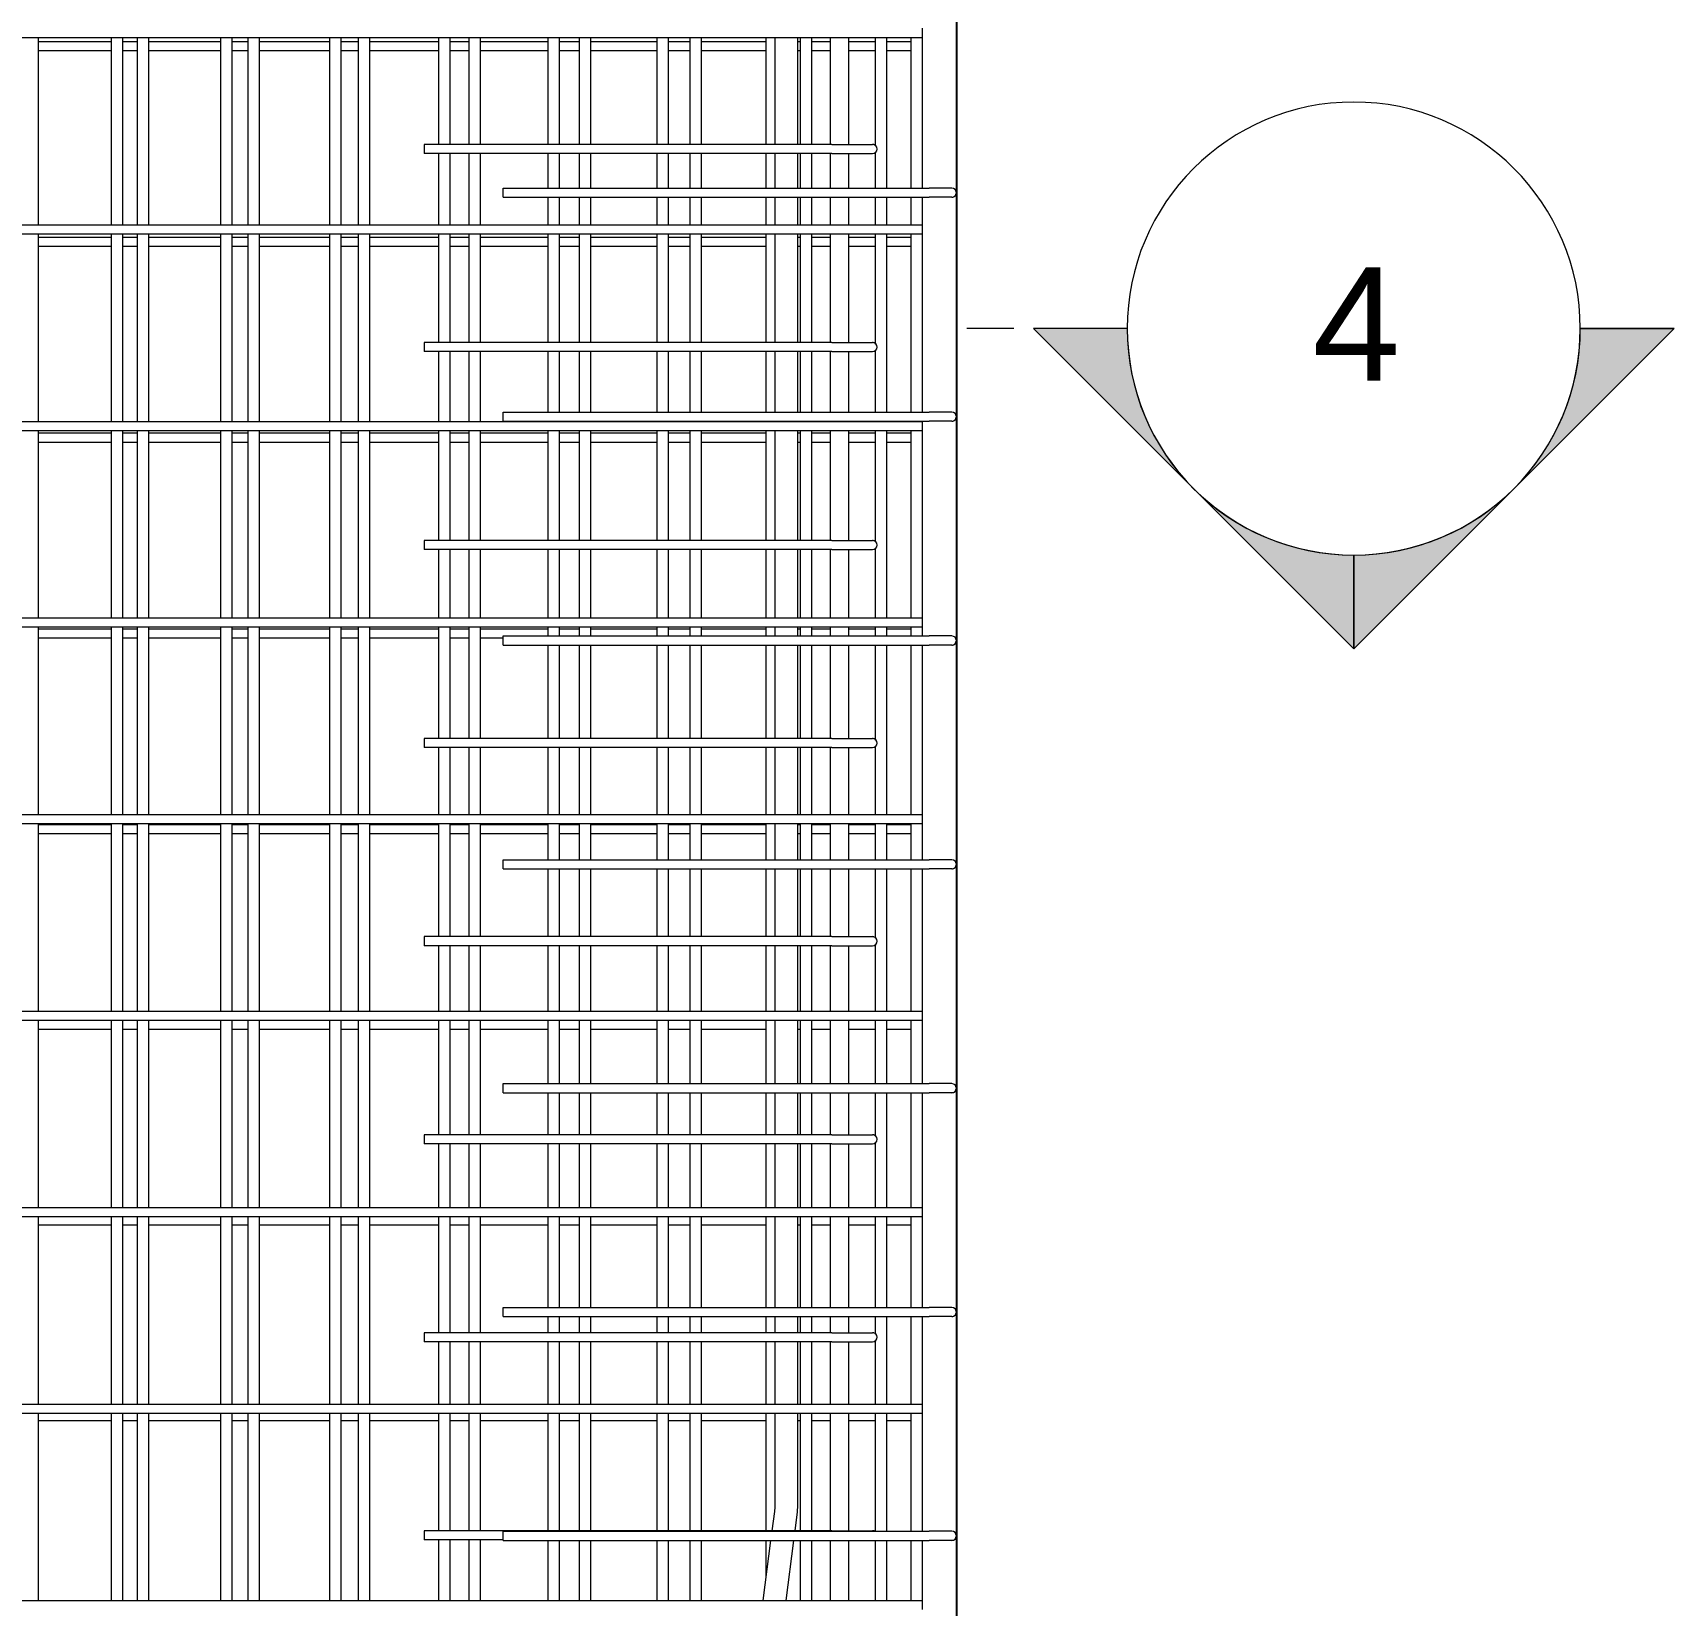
# Model space of a CAD drawing. Header units: millimetres. Extents: x 6720 to 22888, y -3063 to 10060.
# Drawn here: x 11503 to 12952, y 27 to 1416 of the extents above; entities that cross this region are included whole.
import ezdxf

# ---------------------------------------------------------------- set-up
doc = ezdxf.new("R2010")
doc.units = ezdxf.units.MM
for name, color, linetype, lineweight in [('A-WALL', 113, 'Continuous', 25), ('G-ANNO-SYMB', 111, 'Continuous', 9), ('S-RBAR', 171, 'Continuous', 18)]:
    doc.layers.add(name, color=color, linetype=linetype, lineweight=lineweight)
doc.styles.add('Arial', font='arial.ttf', dxfattribs={"height": 100})

# ---------------------------------------------------------------- blocks, each defined once
blk = doc.blocks.new('Detail View - M_Section Head - Filled SHOP DWG-1002450-Elevation Front 1')
at = {"layer": 'G-ANNO-SYMB'}
h = blk.add_hatch(color=256, dxfattribs=at)
edge = h.paths.add_edge_path()
edge.add_line((12386.7, 7794.8), (12469.5, 7794.8))
edge.add_arc((12669.5, 7794.8), 200, 180, 225)
edge.add_line((12528.1, 7653.4), (12386.7, 7794.8))
h = blk.add_hatch(color=256, dxfattribs=at)
edge = h.paths.add_edge_path()
edge.add_line((12952.4, 7794.8), (12811, 7653.4))
edge.add_arc((12669.5, 7794.8), 200, 315, 360)
edge.add_line((12869.5, 7794.8), (12952.4, 7794.8))
h = blk.add_hatch(color=256, dxfattribs=at)
edge = h.paths.add_edge_path()
edge.add_line((12669.5, 7512), (12528.1, 7653.4))
edge.add_arc((12669.5, 7794.8), 200, 225, 270)
edge.add_line((12669.5, 7594.8), (12669.5, 7512))
h = blk.add_hatch(color=256, dxfattribs=at)
edge = h.paths.add_edge_path()
edge.add_line((12669.5, 7512), (12669.5, 7594.8))
edge.add_arc((12669.5, 7794.8), 200, 270, 315)
edge.add_line((12811, 7653.4), (12669.5, 7512))
for p, q in [((12669.5, 7512), (12386.7, 7794.8)), ((12469.5, 7794.8), (12386.7, 7794.8)), ((12386.7, 7794.8), (12528.1, 7653.4)), ((12469.5, 7794.8), (12386.7, 7794.8)), ((12669.5, 7512), (12952.4, 7794.8)), ((12811, 7653.4), (12952.4, 7794.8)), ((12869.5, 7794.8), (12952.4, 7794.8)), ((12952.4, 7794.8), (12869.5, 7794.8)), ((12528.1, 7653.4), (12669.5, 7512)), ((12669.5, 7512), (12811, 7653.4)), ((12669.5, 7594.8), (12669.5, 7512)), ((12669.5, 7512), (12669.5, 7594.8))]:
    blk.add_line(p, q, dxfattribs=at)
for start, end in [(0, 180), (180, 360), (180, 225), (315, 0), (225, 270), (270, 315)]:
    blk.add_arc((12669.5, 7794.8), 200, start, end, dxfattribs=at)

msp = doc.modelspace()

# ---------------------------------------------------------------- linework, layer by layer
at = {"layer": 'A-WALL'}
msp.add_line((12318.6, 2200), (12318.6, -445), dxfattribs=at)
at = {"layer": 'G-ANNO-SYMB'}
msp.add_line((12369.5, 1154.8), (12327.8, 1154.8), dxfattribs=at)
at = {"layer": 'S-RBAR'}
for p, q in [((10132.6, 1411.9), (12288.6, 1411.9)), ((11508.2, 1246.4), (11508.2, 1411.9)), ((11508.2, 1408.2), (11572.8, 1408.2)), ((11572.8, 1246.4), (11572.8, 1411.9)), ((11582.8, 1246.4), (11582.8, 1411.9)), ((11582.8, 1408.2), (11595.7, 1408.2)), ((11595.7, 1246.4), (11595.7, 1411.9)), ((11605.7, 1246.4), (11605.7, 1411.9)), ((11605.7, 1408.2), (11669.1, 1408.2)), ((11669.1, 1246.4), (11669.1, 1411.9)), ((11679.1, 1246.4), (11679.1, 1411.9)), ((11679.1, 1408.2), (11693.3, 1408.2)), ((11693.3, 1246.4), (11693.3, 1411.9)), ((11703.3, 1246.4), (11703.3, 1411.9)), ((11703.3, 1408.2), (11765.5, 1408.2)), ((11765.5, 1246.4), (11765.5, 1411.9)), ((11775.5, 1246.4), (11775.5, 1411.9)), ((11775.5, 1408.2), (11790.8, 1408.2)), ((11790.8, 1246.4), (11790.8, 1411.9)), ((11800.8, 1246.4), (11800.8, 1411.9)), ((11800.8, 1408.2), (11861.8, 1408.2)), ((11861.8, 1317.3), (11861.8, 1411.9)), ((11871.8, 1317.3), (11871.8, 1411.9)), ((11871.8, 1408.2), (11888.4, 1408.2)), ((11888.4, 1317.3), (11888.4, 1411.9)), ((11898.4, 1317.3), (11898.4, 1411.9)), ((11898.4, 1408.2), (11958.1, 1408.2)), ((11958.1, 1317.3), (11958.1, 1411.9)), ((11968.1, 1317.3), (11968.1, 1411.9)), ((11968.1, 1408.2), (11985.9, 1408.2)), ((11985.9, 1317.3), (11985.9, 1411.9)), ((11995.9, 1317.3), (11995.9, 1411.9)), ((11995.9, 1408.2), (12054.5, 1408.2)), ((12054.5, 1317.3), (12054.5, 1411.9)), ((12064.5, 1317.3), (12064.5, 1411.9)), ((12064.5, 1408.2), (12083.5, 1408.2)), ((12083.5, 1317.3), (12083.5, 1411.9)), ((12093.5, 1317.3), (12093.5, 1411.9)), ((12093.5, 1408.2), (12150.8, 1408.2)), ((12150.8, 1317.3), (12150.8, 1411.9)), ((12158.6, 1317.3), (12158.6, 1411.9)), ((12178.6, 1317.3), (12178.6, 1411.9)), ((12178.6, 1408.2), (12181, 1408.2)), ((12181, 1317.3), (12181, 1411.9)), ((12191, 1317.3), (12191, 1411.9)), ((12191, 1408.2), (12207.6, 1408.2)), ((12207.6, 1317.3), (12207.6, 1411.9)), ((12223.6, 1317.3), (12223.6, 1411.9)), ((12223.6, 1408.2), (12247.1, 1408.2)), ((12247.1, 1316), (12247.1, 1411.9)), ((12257.1, 1278.7), (12257.1, 1411.9)), ((12257.1, 1408.2), (12278.6, 1408.2)), ((12278.6, 1278.7), (12278.6, 1411.9)), ((12288.6, 1411.9), (12288.6, 1419.9)), ((12288.6, 1278.7), (12288.6, 1411.9)), ((11508.2, 1400.2), (11572.8, 1400.2)), ((11582.8, 1400.2), (11595.7, 1400.2)), ((11605.7, 1400.2), (11669.1, 1400.2)), ((11679.1, 1400.2), (11693.3, 1400.2)), ((11703.3, 1400.2), (11765.5, 1400.2)), ((11775.5, 1400.2), (11790.8, 1400.2)), ((11800.8, 1400.2), (11861.8, 1400.2)), ((11871.8, 1400.2), (11888.4, 1400.2)), ((11898.4, 1400.2), (11958.1, 1400.2)), ((11968.1, 1400.2), (11985.9, 1400.2)), ((11995.9, 1400.2), (12054.5, 1400.2)), ((12064.5, 1400.2), (12083.5, 1400.2)), ((12093.5, 1400.2), (12150.8, 1400.2)), ((12178.6, 1400.2), (12181, 1400.2)), ((12191, 1400.2), (12207.6, 1400.2)), ((12223.6, 1400.2), (12247.1, 1400.2)), ((12257.1, 1400.2), (12278.6, 1400.2)), ((12208.6, 1317.3), (11848.6, 1317.3)), ((11848.6, 1317.3), (11848.6, 1309.3)), ((12208.6, 1309.3), (11848.6, 1309.3)), ((11861.8, 1246.4), (11861.8, 1309.3)), ((11871.8, 1246.4), (11871.8, 1309.3)), ((11888.4, 1246.4), (11888.4, 1309.3)), ((11898.4, 1246.4), (11898.4, 1309.3)), ((11958.1, 1278.7), (11958.1, 1309.3)), ((11968.1, 1278.7), (11968.1, 1309.3)), ((11985.9, 1278.7), (11985.9, 1309.3)), ((11995.9, 1278.7), (11995.9, 1309.3)), ((12054.5, 1278.7), (12054.5, 1309.3)), ((12064.5, 1278.7), (12064.5, 1309.3)), ((12083.5, 1278.7), (12083.5, 1309.3)), ((12093.5, 1278.7), (12093.5, 1309.3)), ((12150.8, 1278.7), (12150.8, 1309.3)), ((12158.6, 1278.7), (12158.6, 1309.3)), ((12178.6, 1278.7), (12178.6, 1309.3)), ((12181, 1278.7), (12181, 1309.3)), ((12191, 1278.7), (12191, 1309.3)), ((12207.6, 1278.7), (12207.6, 1309.3)), ((12208.6, 1317.3), (12244.6, 1317.3)), ((12208.6, 1309.3), (12244.6, 1309.3)), ((12223.6, 1278.7), (12223.6, 1309.3)), ((12247.1, 1278.7), (12247.1, 1310.6)), ((11918.6, 1278.7), (12294.6, 1278.7)), ((11918.6, 1270.7), (11918.6, 1278.7)), ((12314.6, 1278.7), (12294.6, 1278.7)), ((11918.6, 1270.7), (12294.6, 1270.7)), ((11958.1, 1246.4), (11958.1, 1270.7)), ((11968.1, 1246.4), (11968.1, 1270.7)), ((11985.9, 1246.4), (11985.9, 1270.7)), ((11995.9, 1246.4), (11995.9, 1270.7)), ((12054.5, 1246.4), (12054.5, 1270.7)), ((12064.5, 1246.4), (12064.5, 1270.7)), ((12083.5, 1246.4), (12083.5, 1270.7)), ((12093.5, 1246.4), (12093.5, 1270.7)), ((12150.8, 1246.4), (12150.8, 1270.7)), ((12158.6, 1246.4), (12158.6, 1270.7)), ((12178.6, 1246.4), (12178.6, 1270.7)), ((12181, 1246.4), (12181, 1270.7)), ((12191, 1246.4), (12191, 1270.7)), ((12207.6, 1246.4), (12207.6, 1270.7)), ((12223.6, 1246.4), (12223.6, 1270.7)), ((12247.1, 1246.4), (12247.1, 1270.7)), ((12257.1, 1246.4), (12257.1, 1270.7)), ((12278.6, 1246.4), (12278.6, 1270.7)), ((12288.6, 1246.4), (12288.6, 1270.7)), ((12314.6, 1270.7), (12294.6, 1270.7)), ((10132.6, 1246.4), (12288.6, 1246.4)), ((12288.6, 1238.4), (12288.6, 1246.4)), ((10132.6, 1238.4), (12288.6, 1238.4)), ((11508.2, 1072.8), (11508.2, 1238.4)), ((11508.2, 1235.4), (11572.8, 1235.4)), ((11572.8, 1072.8), (11572.8, 1238.4)), ((11582.8, 1072.8), (11582.8, 1238.4)), ((11582.8, 1235.4), (11595.7, 1235.4)), ((11595.7, 1072.8), (11595.7, 1238.4)), ((11605.7, 1072.8), (11605.7, 1238.4)), ((11605.7, 1235.4), (11669.1, 1235.4)), ((11669.1, 1072.8), (11669.1, 1238.4)), ((11679.1, 1072.8), (11679.1, 1238.4)), ((11679.1, 1235.4), (11693.3, 1235.4)), ((11693.3, 1072.8), (11693.3, 1238.4)), ((11703.3, 1072.8), (11703.3, 1238.4)), ((11703.3, 1235.4), (11765.5, 1235.4)), ((11765.5, 1072.8), (11765.5, 1238.4)), ((11775.5, 1072.8), (11775.5, 1238.4)), ((11775.5, 1235.4), (11790.8, 1235.4)), ((11790.8, 1072.8), (11790.8, 1238.4)), ((11800.8, 1072.8), (11800.8, 1238.4)), ((11800.8, 1235.4), (11861.8, 1235.4)), ((11861.8, 1142.4), (11861.8, 1238.4)), ((11871.8, 1142.4), (11871.8, 1238.4)), ((11871.8, 1235.4), (11888.4, 1235.4)), ((11888.4, 1142.4), (11888.4, 1238.4)), ((11898.4, 1142.4), (11898.4, 1238.4)), ((11898.4, 1235.4), (11958.1, 1235.4)), ((11958.1, 1142.4), (11958.1, 1238.4)), ((11968.1, 1142.4), (11968.1, 1238.4)), ((11968.1, 1235.4), (11985.9, 1235.4)), ((11985.9, 1142.4), (11985.9, 1238.4)), ((11995.9, 1142.4), (11995.9, 1238.4)), ((11995.9, 1235.4), (12054.5, 1235.4)), ((12054.5, 1142.4), (12054.5, 1238.4)), ((12064.5, 1142.4), (12064.5, 1238.4)), ((12064.5, 1235.4), (12083.5, 1235.4)), ((12083.5, 1142.4), (12083.5, 1238.4)), ((12093.5, 1142.4), (12093.5, 1238.4)), ((12093.5, 1235.4), (12150.8, 1235.4)), ((12150.8, 1142.4), (12150.8, 1238.4)), ((12158.6, 1142.4), (12158.6, 1238.4)), ((12178.6, 1142.4), (12178.6, 1238.4)), ((12178.6, 1235.4), (12181, 1235.4)), ((12181, 1142.4), (12181, 1238.4)), ((12191, 1142.4), (12191, 1238.4)), ((12191, 1235.4), (12207.6, 1235.4)), ((12207.6, 1142.4), (12207.6, 1238.4)), ((12223.6, 1142.4), (12223.6, 1238.4)), ((12223.6, 1235.4), (12247.1, 1235.4)), ((12247.1, 1141.1), (12247.1, 1238.4)), ((12257.1, 1081), (12257.1, 1238.4)), ((12257.1, 1235.4), (12278.6, 1235.4)), ((12278.6, 1081), (12278.6, 1238.4)), ((12288.6, 1081), (12288.6, 1238.4)), ((11508.2, 1227.4), (11572.8, 1227.4)), ((11582.8, 1227.4), (11595.7, 1227.4)), ((11605.7, 1227.4), (11669.1, 1227.4)), ((11679.1, 1227.4), (11693.3, 1227.4)), ((11703.3, 1227.4), (11765.5, 1227.4)), ((11775.5, 1227.4), (11790.8, 1227.4)), ((11800.8, 1227.4), (11861.8, 1227.4)), ((11871.8, 1227.4), (11888.4, 1227.4)), ((11898.4, 1227.4), (11958.1, 1227.4)), ((11968.1, 1227.4), (11985.9, 1227.4)), ((11995.9, 1227.4), (12054.5, 1227.4)), ((12064.5, 1227.4), (12083.5, 1227.4)), ((12093.5, 1227.4), (12150.8, 1227.4)), ((12178.6, 1227.4), (12181, 1227.4)), ((12191, 1227.4), (12207.6, 1227.4)), ((12223.6, 1227.4), (12247.1, 1227.4)), ((12257.1, 1227.4), (12278.6, 1227.4)), ((12208.6, 1142.4), (11848.6, 1142.4)), ((11848.6, 1142.4), (11848.6, 1134.4)), ((12208.6, 1134.4), (11848.6, 1134.4)), ((11861.8, 1072.8), (11861.8, 1134.4)), ((11871.8, 1072.8), (11871.8, 1134.4)), ((11888.4, 1072.8), (11888.4, 1134.4)), ((11898.4, 1072.8), (11898.4, 1134.4)), ((11958.1, 1081), (11958.1, 1134.4)), ((11968.1, 1081), (11968.1, 1134.4)), ((11985.9, 1081), (11985.9, 1134.4)), ((11995.9, 1081), (11995.9, 1134.4)), ((12054.5, 1081), (12054.5, 1134.4)), ((12064.5, 1081), (12064.5, 1134.4)), ((12083.5, 1081), (12083.5, 1134.4)), ((12093.5, 1081), (12093.5, 1134.4)), ((12150.8, 1081), (12150.8, 1134.4)), ((12158.6, 1081), (12158.6, 1134.4)), ((12178.6, 1081), (12178.6, 1134.4)), ((12181, 1081), (12181, 1134.4)), ((12191, 1081), (12191, 1134.4)), ((12207.6, 1081), (12207.6, 1134.4)), ((12208.6, 1142.4), (12244.6, 1142.4)), ((12208.6, 1134.4), (12244.6, 1134.4)), ((12223.6, 1081), (12223.6, 1134.4)), ((12247.1, 1081), (12247.1, 1135.7)), ((10954.6, 1072.8), (12288.6, 1072.8)), ((11918.6, 1081), (12294.6, 1081)), ((11918.6, 1073), (11918.6, 1081)), ((11918.6, 1073), (12294.6, 1073)), ((12288.6, 1064.8), (12288.6, 1072.8)), ((12314.6, 1081), (12294.6, 1081)), ((12314.6, 1073), (12294.6, 1073)), ((10954.6, 1064.8), (12288.6, 1064.8)), ((11508.2, 899.3), (11508.2, 1064.8)), ((11508.2, 1062.6), (11572.8, 1062.6)), ((11572.8, 899.3), (11572.8, 1064.8)), ((11582.8, 899.3), (11582.8, 1064.8)), ((11582.8, 1062.6), (11595.7, 1062.6)), ((11595.7, 899.3), (11595.7, 1064.8)), ((11605.7, 899.3), (11605.7, 1064.8)), ((11605.7, 1062.6), (11669.1, 1062.6)), ((11669.1, 899.3), (11669.1, 1064.8)), ((11679.1, 899.3), (11679.1, 1064.8)), ((11679.1, 1062.6), (11693.3, 1062.6)), ((11693.3, 899.3), (11693.3, 1064.8)), ((11703.3, 899.3), (11703.3, 1064.8)), ((11703.3, 1062.6), (11765.5, 1062.6)), ((11765.5, 899.3), (11765.5, 1064.8)), ((11775.5, 899.3), (11775.5, 1064.8)), ((11775.5, 1062.6), (11790.8, 1062.6)), ((11790.8, 899.3), (11790.8, 1064.8)), ((11800.8, 899.3), (11800.8, 1064.8)), ((11800.8, 1062.6), (11861.8, 1062.6)), ((11861.8, 967.6), (11861.8, 1064.8)), ((11871.8, 967.6), (11871.8, 1064.8)), ((11871.8, 1062.6), (11888.4, 1062.6)), ((11888.4, 967.6), (11888.4, 1064.8)), ((11898.4, 967.6), (11898.4, 1064.8)), ((11898.4, 1062.6), (11958.1, 1062.6)), ((11958.1, 967.6), (11958.1, 1064.8)), ((11968.1, 967.6), (11968.1, 1064.8)), ((11968.1, 1062.6), (11985.9, 1062.6)), ((11985.9, 967.6), (11985.9, 1064.8)), ((11995.9, 967.6), (11995.9, 1064.8)), ((11995.9, 1062.6), (12054.5, 1062.6)), ((12054.5, 967.6), (12054.5, 1064.8)), ((12064.5, 967.6), (12064.5, 1064.8)), ((12064.5, 1062.6), (12083.5, 1062.6)), ((12083.5, 967.6), (12083.5, 1064.8)), ((12093.5, 967.6), (12093.5, 1064.8)), ((12093.5, 1062.6), (12150.8, 1062.6)), ((12150.8, 967.6), (12150.8, 1064.8)), ((12158.6, 967.6), (12158.6, 1064.8)), ((12178.6, 967.6), (12178.6, 1064.8)), ((12178.6, 1062.6), (12181, 1062.6)), ((12181, 967.6), (12181, 1064.8)), ((12191, 967.6), (12191, 1064.8)), ((12191, 1062.6), (12207.6, 1062.6)), ((12207.6, 967.6), (12207.6, 1064.8)), ((12223.6, 967.6), (12223.6, 1064.8)), ((12223.6, 1062.6), (12247.1, 1062.6)), ((12247.1, 966.3), (12247.1, 1064.8)), ((12257.1, 899.3), (12257.1, 1064.8)), ((12257.1, 1062.6), (12278.6, 1062.6)), ((12278.6, 899.3), (12278.6, 1064.8)), ((12288.6, 899.3), (12288.6, 1064.8)), ((11508.2, 1054.6), (11572.8, 1054.6)), ((11582.8, 1054.6), (11595.7, 1054.6)), ((11605.7, 1054.6), (11669.1, 1054.6)), ((11679.1, 1054.6), (11693.3, 1054.6)), ((11703.3, 1054.6), (11765.5, 1054.6)), ((11775.5, 1054.6), (11790.8, 1054.6)), ((11800.8, 1054.6), (11861.8, 1054.6)), ((11871.8, 1054.6), (11888.4, 1054.6)), ((11898.4, 1054.6), (11958.1, 1054.6)), ((11968.1, 1054.6), (11985.9, 1054.6)), ((11995.9, 1054.6), (12054.5, 1054.6)), ((12064.5, 1054.6), (12083.5, 1054.6)), ((12093.5, 1054.6), (12150.8, 1054.6)), ((12178.6, 1054.6), (12181, 1054.6)), ((12191, 1054.6), (12207.6, 1054.6)), ((12223.6, 1054.6), (12247.1, 1054.6)), ((12257.1, 1054.6), (12278.6, 1054.6)), ((12208.6, 967.6), (11848.6, 967.6)), ((11848.6, 967.6), (11848.6, 959.6)), ((12208.6, 959.6), (11848.6, 959.6)), ((11861.8, 899.3), (11861.8, 959.6)), ((11871.8, 899.3), (11871.8, 959.6)), ((11888.4, 899.3), (11888.4, 959.6)), ((11898.4, 899.3), (11898.4, 959.6)), ((11958.1, 899.3), (11958.1, 959.6)), ((11968.1, 899.3), (11968.1, 959.6)), ((11985.9, 899.3), (11985.9, 959.6)), ((11995.9, 899.3), (11995.9, 959.6)), ((12054.5, 899.3), (12054.5, 959.6)), ((12064.5, 899.3), (12064.5, 959.6)), ((12083.5, 899.3), (12083.5, 959.6)), ((12093.5, 899.3), (12093.5, 959.6)), ((12150.8, 899.3), (12150.8, 959.6)), ((12158.6, 899.3), (12158.6, 959.6)), ((12178.6, 899.3), (12178.6, 959.6)), ((12181, 899.3), (12181, 959.6)), ((12191, 899.3), (12191, 959.6)), ((12207.6, 899.3), (12207.6, 959.6)), ((12208.6, 967.6), (12244.6, 967.6)), ((12208.6, 959.6), (12244.6, 959.6)), ((12223.6, 899.3), (12223.6, 959.6)), ((12247.1, 899.3), (12247.1, 960.9)), ((10989.8, 899.3), (12288.6, 899.3)), ((12288.6, 891.3), (12288.6, 899.3)), ((10989.8, 891.3), (12288.6, 891.3)), ((11508.2, 725.7), (11508.2, 891.3)), ((11508.2, 889.7), (11572.8, 889.7)), ((11572.8, 725.7), (11572.8, 891.3)), ((11582.8, 725.7), (11582.8, 891.3)), ((11582.8, 889.7), (11595.7, 889.7)), ((11595.7, 725.7), (11595.7, 891.3)), ((11605.7, 725.7), (11605.7, 891.3)), ((11605.7, 889.7), (11669.1, 889.7)), ((11669.1, 725.7), (11669.1, 891.3)), ((11679.1, 725.7), (11679.1, 891.3)), ((11679.1, 889.7), (11693.3, 889.7)), ((11693.3, 725.7), (11693.3, 891.3)), ((11703.3, 725.7), (11703.3, 891.3)), ((11703.3, 889.7), (11765.5, 889.7)), ((11765.5, 725.7), (11765.5, 891.3)), ((11775.5, 725.7), (11775.5, 891.3)), ((11775.5, 889.7), (11790.8, 889.7)), ((11790.8, 725.7), (11790.8, 891.3)), ((11800.8, 725.7), (11800.8, 891.3)), ((11800.8, 889.7), (11861.8, 889.7)), ((11861.8, 792.7), (11861.8, 891.3)), ((11871.8, 792.7), (11871.8, 891.3)), ((11871.8, 889.7), (11888.4, 889.7)), ((11888.4, 792.7), (11888.4, 891.3)), ((11898.4, 792.7), (11898.4, 891.3)), ((11898.4, 889.7), (11958.1, 889.7)), ((11958.1, 883.3), (11958.1, 891.3)), ((11968.1, 883.3), (11968.1, 891.3)), ((11968.1, 889.7), (11985.9, 889.7)), ((11985.9, 883.3), (11985.9, 891.3)), ((11995.9, 883.3), (11995.9, 891.3)), ((11995.9, 889.7), (12054.5, 889.7)), ((12054.5, 883.3), (12054.5, 891.3)), ((12064.5, 883.3), (12064.5, 891.3)), ((12064.5, 889.7), (12083.5, 889.7)), ((12083.5, 883.3), (12083.5, 891.3)), ((12093.5, 883.3), (12093.5, 891.3)), ((12093.5, 889.7), (12150.8, 889.7)), ((12150.8, 883.3), (12150.8, 891.3)), ((12158.6, 883.3), (12158.6, 891.3)), ((12178.6, 883.3), (12178.6, 891.3)), ((12178.6, 889.7), (12181, 889.7)), ((12181, 883.3), (12181, 891.3)), ((12191, 883.3), (12191, 891.3)), ((12191, 889.7), (12207.6, 889.7)), ((12207.6, 883.3), (12207.6, 891.3)), ((12223.6, 883.3), (12223.6, 891.3)), ((12223.6, 889.7), (12247.1, 889.7)), ((12247.1, 883.3), (12247.1, 891.3)), ((12257.1, 883.3), (12257.1, 891.3)), ((12257.1, 889.7), (12278.6, 889.7)), ((12278.6, 883.3), (12278.6, 891.3)), ((12288.6, 883.3), (12288.6, 891.3)), ((11508.2, 881.7), (11572.8, 881.7)), ((11582.8, 881.7), (11595.7, 881.7)), ((11605.7, 881.7), (11669.1, 881.7)), ((11679.1, 881.7), (11693.3, 881.7)), ((11703.3, 881.7), (11765.5, 881.7)), ((11775.5, 881.7), (11790.8, 881.7)), ((11800.8, 881.7), (11861.8, 881.7)), ((11871.8, 881.7), (11888.4, 881.7)), ((11898.4, 881.7), (11918.6, 881.7)), ((11918.6, 883.3), (12294.6, 883.3)), ((11918.6, 875.3), (11918.6, 883.3)), ((11918.6, 875.3), (12294.6, 875.3)), ((11958.1, 792.7), (11958.1, 875.3)), ((11968.1, 792.7), (11968.1, 875.3)), ((11985.9, 792.7), (11985.9, 875.3)), ((11995.9, 792.7), (11995.9, 875.3)), ((12054.5, 792.7), (12054.5, 875.3)), ((12064.5, 792.7), (12064.5, 875.3)), ((12083.5, 792.7), (12083.5, 875.3)), ((12093.5, 792.7), (12093.5, 875.3)), ((12150.8, 792.7), (12150.8, 875.3)), ((12158.6, 792.7), (12158.6, 875.3)), ((12178.6, 792.7), (12178.6, 875.3)), ((12181, 792.7), (12181, 875.3)), ((12191, 792.7), (12191, 875.3)), ((12207.6, 792.7), (12207.6, 875.3)), ((12223.6, 792.7), (12223.6, 875.3)), ((12247.1, 791.4), (12247.1, 875.3)), ((12257.1, 725.7), (12257.1, 875.3)), ((12278.6, 725.7), (12278.6, 875.3)), ((12288.6, 725.7), (12288.6, 875.3)), ((12314.6, 883.3), (12294.6, 883.3)), ((12314.6, 875.3), (12294.6, 875.3)), ((12208.6, 792.7), (11848.6, 792.7)), ((11848.6, 792.7), (11848.6, 784.7)), ((12208.6, 784.7), (11848.6, 784.7)), ((11861.8, 725.7), (11861.8, 784.7)), ((11871.8, 725.7), (11871.8, 784.7)), ((11888.4, 725.7), (11888.4, 784.7)), ((11898.4, 725.7), (11898.4, 784.7)), ((11958.1, 725.7), (11958.1, 784.7)), ((11968.1, 725.7), (11968.1, 784.7)), ((11985.9, 725.7), (11985.9, 784.7)), ((11995.9, 725.7), (11995.9, 784.7)), ((12054.5, 725.7), (12054.5, 784.7)), ((12064.5, 725.7), (12064.5, 784.7)), ((12083.5, 725.7), (12083.5, 784.7)), ((12093.5, 725.7), (12093.5, 784.7)), ((12150.8, 725.7), (12150.8, 784.7)), ((12158.6, 725.7), (12158.6, 784.7)), ((12178.6, 725.7), (12178.6, 784.7)), ((12181, 725.7), (12181, 784.7)), ((12191, 725.7), (12191, 784.7)), ((12207.6, 725.7), (12207.6, 784.7)), ((12208.6, 792.7), (12244.6, 792.7)), ((12208.6, 784.7), (12244.6, 784.7)), ((12223.6, 725.7), (12223.6, 784.7)), ((12247.1, 725.7), (12247.1, 786)), ((10973.6, 725.7), (12288.6, 725.7)), ((12288.6, 717.7), (12288.6, 725.7)), ((10964.4, 717.7), (12288.6, 717.7)), ((11508.2, 552.1), (11508.2, 717.7)), ((11508.2, 716.9), (11572.8, 716.9)), ((11572.8, 552.1), (11572.8, 717.7)), ((11582.8, 552.1), (11582.8, 717.7)), ((11582.8, 716.9), (11595.7, 716.9)), ((11595.7, 552.1), (11595.7, 717.7)), ((11605.7, 552.1), (11605.7, 717.7)), ((11605.7, 716.9), (11669.1, 716.9)), ((11669.1, 552.1), (11669.1, 717.7)), ((11679.1, 552.1), (11679.1, 717.7)), ((11679.1, 716.9), (11693.3, 716.9)), ((11693.3, 552.1), (11693.3, 717.7)), ((11703.3, 552.1), (11703.3, 717.7)), ((11703.3, 716.9), (11765.5, 716.9)), ((11765.5, 552.1), (11765.5, 717.7)), ((11775.5, 552.1), (11775.5, 717.7)), ((11775.5, 716.9), (11790.8, 716.9)), ((11790.8, 552.1), (11790.8, 717.7)), ((11800.8, 552.1), (11800.8, 717.7)), ((11800.8, 716.9), (11861.8, 716.9)), ((11861.8, 617.8), (11861.8, 717.7)), ((11871.8, 617.8), (11871.8, 717.7)), ((11871.8, 716.9), (11888.4, 716.9)), ((11888.4, 617.8), (11888.4, 717.7)), ((11898.4, 617.8), (11898.4, 717.7)), ((11898.4, 716.9), (11958.1, 716.9)), ((11958.1, 685.7), (11958.1, 717.7)), ((11968.1, 685.7), (11968.1, 717.7)), ((11968.1, 716.9), (11985.9, 716.9)), ((11985.9, 685.7), (11985.9, 717.7)), ((11995.9, 685.7), (11995.9, 717.7)), ((11995.9, 716.9), (12054.5, 716.9)), ((12054.5, 685.7), (12054.5, 717.7)), ((12064.5, 685.7), (12064.5, 717.7)), ((12064.5, 716.9), (12083.5, 716.9)), ((12083.5, 685.7), (12083.5, 717.7)), ((12093.5, 685.7), (12093.5, 717.7)), ((12093.5, 716.9), (12150.8, 716.9)), ((12150.8, 685.7), (12150.8, 717.7)), ((12158.6, 685.7), (12158.6, 717.7)), ((12178.6, 685.7), (12178.6, 717.7)), ((12178.6, 716.9), (12181, 716.9)), ((12181, 685.7), (12181, 717.7)), ((12191, 685.7), (12191, 717.7)), ((12191, 716.9), (12207.6, 716.9)), ((12207.6, 685.7), (12207.6, 717.7)), ((12223.6, 685.7), (12223.6, 717.7)), ((12223.6, 716.9), (12247.1, 716.9)), ((12247.1, 685.7), (12247.1, 717.7)), ((12257.1, 685.7), (12257.1, 717.7)), ((12257.1, 716.9), (12278.6, 716.9)), ((12278.6, 685.7), (12278.6, 717.7)), ((12288.6, 685.7), (12288.6, 717.7)), ((11508.2, 708.9), (11572.8, 708.9)), ((11582.8, 708.9), (11595.7, 708.9)), ((11605.7, 708.9), (11669.1, 708.9)), ((11679.1, 708.9), (11693.3, 708.9)), ((11703.3, 708.9), (11765.5, 708.9)), ((11775.5, 708.9), (11790.8, 708.9)), ((11800.8, 708.9), (11861.8, 708.9)), ((11871.8, 708.9), (11888.4, 708.9)), ((11898.4, 708.9), (11958.1, 708.9)), ((11968.1, 708.9), (11985.9, 708.9)), ((11995.9, 708.9), (12054.5, 708.9)), ((12064.5, 708.9), (12083.5, 708.9)), ((12093.5, 708.9), (12150.8, 708.9)), ((12178.6, 708.9), (12181, 708.9)), ((12191, 708.9), (12207.6, 708.9)), ((12223.6, 708.9), (12247.1, 708.9)), ((12257.1, 708.9), (12278.6, 708.9)), ((11918.6, 685.7), (12294.6, 685.7)), ((11918.6, 677.7), (11918.6, 685.7)), ((12314.6, 685.7), (12294.6, 685.7)), ((11918.6, 677.7), (12294.6, 677.7)), ((11958.1, 617.8), (11958.1, 677.7)), ((11968.1, 617.8), (11968.1, 677.7)), ((11985.9, 617.8), (11985.9, 677.7)), ((11995.9, 617.8), (11995.9, 677.7)), ((12054.5, 617.8), (12054.5, 677.7)), ((12064.5, 617.8), (12064.5, 677.7)), ((12083.5, 617.8), (12083.5, 677.7)), ((12093.5, 617.8), (12093.5, 677.7)), ((12150.8, 617.8), (12150.8, 677.7)), ((12158.6, 617.8), (12158.6, 677.7)), ((12178.6, 617.8), (12178.6, 677.7)), ((12181, 617.8), (12181, 677.7)), ((12191, 617.8), (12191, 677.7)), ((12207.6, 617.8), (12207.6, 677.7)), ((12223.6, 617.8), (12223.6, 677.7)), ((12247.1, 616.5), (12247.1, 677.7)), ((12257.1, 552.1), (12257.1, 677.7)), ((12278.6, 552.1), (12278.6, 677.7)), ((12288.6, 552.1), (12288.6, 677.7)), ((12314.6, 677.7), (12294.6, 677.7)), ((12208.6, 617.8), (11848.6, 617.8)), ((11848.6, 617.8), (11848.6, 609.8)), ((12208.6, 609.8), (11848.6, 609.8)), ((11861.8, 552.1), (11861.8, 609.8)), ((11871.8, 552.1), (11871.8, 609.8)), ((11888.4, 552.1), (11888.4, 609.8)), ((11898.4, 552.1), (11898.4, 609.8)), ((11958.1, 552.1), (11958.1, 609.8)), ((11968.1, 552.1), (11968.1, 609.8)), ((11985.9, 552.1), (11985.9, 609.8)), ((11995.9, 552.1), (11995.9, 609.8)), ((12054.5, 552.1), (12054.5, 609.8)), ((12064.5, 552.1), (12064.5, 609.8)), ((12083.5, 552.1), (12083.5, 609.8)), ((12093.5, 552.1), (12093.5, 609.8)), ((12150.8, 552.1), (12150.8, 609.8)), ((12158.6, 552.1), (12158.6, 609.8)), ((12178.6, 552.1), (12178.6, 609.8)), ((12181, 552.1), (12181, 609.8)), ((12191, 552.1), (12191, 609.8)), ((12207.6, 552.1), (12207.6, 609.8)), ((12208.6, 617.8), (12244.6, 617.8)), ((12208.6, 609.8), (12244.6, 609.8)), ((12223.6, 552.1), (12223.6, 609.8)), ((12247.1, 552.1), (12247.1, 611.1)), ((10973.4, 552.1), (12288.6, 552.1)), ((12288.6, 544.1), (12288.6, 552.1)), ((10973.4, 544.1), (12288.6, 544.1)), ((11508.2, 378.6), (11508.2, 544.1)), ((11572.8, 378.6), (11572.8, 544.1)), ((11582.8, 378.6), (11582.8, 544.1)), ((11595.7, 378.6), (11595.7, 544.1)), ((11605.7, 378.6), (11605.7, 544.1)), ((11669.1, 378.6), (11669.1, 544.1)), ((11679.1, 378.6), (11679.1, 544.1)), ((11693.3, 378.6), (11693.3, 544.1)), ((11703.3, 378.6), (11703.3, 544.1)), ((11765.5, 378.6), (11765.5, 544.1)), ((11775.5, 378.6), (11775.5, 544.1)), ((11790.8, 378.6), (11790.8, 544.1)), ((11800.8, 378.6), (11800.8, 544.1)), ((11861.8, 442.9), (11861.8, 544.1)), ((11871.8, 442.9), (11871.8, 544.1)), ((11888.4, 442.9), (11888.4, 544.1)), ((11898.4, 442.9), (11898.4, 544.1)), ((11958.1, 488), (11958.1, 544.1)), ((11968.1, 488), (11968.1, 544.1)), ((11985.9, 488), (11985.9, 544.1)), ((11995.9, 488), (11995.9, 544.1)), ((12054.5, 488), (12054.5, 544.1)), ((12064.5, 488), (12064.5, 544.1)), ((12083.5, 488), (12083.5, 544.1)), ((12093.5, 488), (12093.5, 544.1)), ((12150.8, 488), (12150.8, 544.1)), ((12158.6, 488), (12158.6, 544.1)), ((12178.6, 488), (12178.6, 544.1)), ((12181, 488), (12181, 544.1)), ((12191, 488), (12191, 544.1)), ((12207.6, 488), (12207.6, 544.1)), ((12223.6, 488), (12223.6, 544.1)), ((12247.1, 488), (12247.1, 544.1)), ((12257.1, 488), (12257.1, 544.1)), ((12278.6, 488), (12278.6, 544.1)), ((12288.6, 488), (12288.6, 544.1)), ((11508.2, 536.1), (11572.8, 536.1)), ((11582.8, 536.1), (11595.7, 536.1)), ((11605.7, 536.1), (11669.1, 536.1)), ((11679.1, 536.1), (11693.3, 536.1)), ((11703.3, 536.1), (11765.5, 536.1)), ((11775.5, 536.1), (11790.8, 536.1)), ((11800.8, 536.1), (11861.8, 536.1)), ((11871.8, 536.1), (11888.4, 536.1)), ((11898.4, 536.1), (11958.1, 536.1)), ((11968.1, 536.1), (11985.9, 536.1)), ((11995.9, 536.1), (12054.5, 536.1)), ((12064.5, 536.1), (12083.5, 536.1)), ((12093.5, 536.1), (12150.8, 536.1)), ((12178.6, 536.1), (12181, 536.1)), ((12191, 536.1), (12207.6, 536.1)), ((12223.6, 536.1), (12247.1, 536.1)), ((12257.1, 536.1), (12278.6, 536.1)), ((11918.6, 488), (12294.6, 488)), ((11918.6, 480), (11918.6, 488)), ((11918.6, 480), (12294.6, 480)), ((11958.1, 442.9), (11958.1, 480)), ((11968.1, 442.9), (11968.1, 480)), ((11985.9, 442.9), (11985.9, 480)), ((11995.9, 442.9), (11995.9, 480)), ((12054.5, 442.9), (12054.5, 480)), ((12064.5, 442.9), (12064.5, 480)), ((12083.5, 442.9), (12083.5, 480)), ((12093.5, 442.9), (12093.5, 480)), ((12150.8, 442.9), (12150.8, 480)), ((12158.6, 442.9), (12158.6, 480)), ((12178.6, 442.9), (12178.6, 480)), ((12181, 442.9), (12181, 480)), ((12191, 442.9), (12191, 480)), ((12207.6, 442.9), (12207.6, 480)), ((12223.6, 442.9), (12223.6, 480)), ((12247.1, 441.7), (12247.1, 480)), ((12257.1, 378.6), (12257.1, 480)), ((12278.6, 378.6), (12278.6, 480)), ((12288.6, 378.6), (12288.6, 480)), ((12314.6, 488), (12294.6, 488)), ((12314.6, 480), (12294.6, 480)), ((12208.6, 442.9), (11848.6, 442.9)), ((11848.6, 442.9), (11848.6, 434.9)), ((12208.6, 434.9), (11848.6, 434.9)), ((11861.8, 378.6), (11861.8, 434.9)), ((11871.8, 378.6), (11871.8, 434.9)), ((11888.4, 378.6), (11888.4, 434.9)), ((11898.4, 378.6), (11898.4, 434.9)), ((11958.1, 378.6), (11958.1, 434.9)), ((11968.1, 378.6), (11968.1, 434.9)), ((11985.9, 378.6), (11985.9, 434.9)), ((11995.9, 378.6), (11995.9, 434.9)), ((12054.5, 378.6), (12054.5, 434.9)), ((12064.5, 378.6), (12064.5, 434.9)), ((12083.5, 378.6), (12083.5, 434.9)), ((12093.5, 378.6), (12093.5, 434.9)), ((12150.8, 378.6), (12150.8, 434.9)), ((12158.6, 378.6), (12158.6, 434.9)), ((12178.6, 378.6), (12178.6, 434.9)), ((12181, 378.6), (12181, 434.9)), ((12191, 378.6), (12191, 434.9)), ((12207.6, 378.6), (12207.6, 434.9)), ((12208.6, 442.9), (12244.6, 442.9)), ((12208.6, 434.9), (12244.6, 434.9)), ((12223.6, 378.6), (12223.6, 434.9)), ((12247.1, 378.6), (12247.1, 436.2)), ((10974.9, 378.6), (12288.6, 378.6)), ((12288.6, 370.6), (12288.6, 378.6)), ((10974.9, 370.6), (12288.6, 370.6)), ((11508.2, 205), (11508.2, 370.6)), ((11508.2, 363.3), (11572.8, 363.3)), ((11572.8, 205), (11572.8, 370.6)), ((11582.8, 205), (11582.8, 370.6)), ((11582.8, 363.3), (11595.7, 363.3)), ((11595.7, 205), (11595.7, 370.6)), ((11605.7, 205), (11605.7, 370.6)), ((11605.7, 363.3), (11669.1, 363.3)), ((11669.1, 205), (11669.1, 370.6)), ((11679.1, 205), (11679.1, 370.6)), ((11679.1, 363.3), (11693.3, 363.3)), ((11693.3, 205), (11693.3, 370.6)), ((11703.3, 205), (11703.3, 370.6)), ((11703.3, 363.3), (11765.5, 363.3)), ((11765.5, 205), (11765.5, 370.6)), ((11775.5, 205), (11775.5, 370.6)), ((11775.5, 363.3), (11790.8, 363.3)), ((11790.8, 205), (11790.8, 370.6)), ((11800.8, 205), (11800.8, 370.6)), ((11800.8, 363.3), (11861.8, 363.3)), ((11861.8, 268.1), (11861.8, 370.6)), ((11871.8, 268.1), (11871.8, 370.6)), ((11871.8, 363.3), (11888.4, 363.3)), ((11888.4, 268.1), (11888.4, 370.6)), ((11898.4, 268.1), (11898.4, 370.6)), ((11898.4, 363.3), (11958.1, 363.3)), ((11958.1, 290.3), (11958.1, 370.6)), ((11968.1, 290.3), (11968.1, 370.6)), ((11968.1, 363.3), (11985.9, 363.3)), ((11985.9, 290.3), (11985.9, 370.6)), ((11995.9, 290.3), (11995.9, 370.6)), ((11995.9, 363.3), (12054.5, 363.3)), ((12054.5, 290.3), (12054.5, 370.6)), ((12064.5, 290.3), (12064.5, 370.6)), ((12064.5, 363.3), (12083.5, 363.3)), ((12083.5, 290.3), (12083.5, 370.6)), ((12093.5, 290.3), (12093.5, 370.6)), ((12093.5, 363.3), (12150.8, 363.3)), ((12150.8, 290.3), (12150.8, 370.6)), ((12158.6, 290.3), (12158.6, 370.6)), ((12178.6, 290.3), (12178.6, 370.6)), ((12178.6, 363.3), (12181, 363.3)), ((12181, 290.3), (12181, 370.6)), ((12191, 290.3), (12191, 370.6)), ((12191, 363.3), (12207.6, 363.3)), ((12207.6, 290.3), (12207.6, 370.6)), ((12223.6, 290.3), (12223.6, 370.6)), ((12223.6, 363.3), (12247.1, 363.3)), ((12247.1, 290.3), (12247.1, 370.6)), ((12257.1, 290.3), (12257.1, 370.6)), ((12257.1, 363.3), (12278.6, 363.3)), ((12278.6, 290.3), (12278.6, 370.6)), ((12288.6, 290.3), (12288.6, 370.6)), ((11918.6, 290.3), (12294.6, 290.3)), ((11918.6, 282.3), (11918.6, 290.3)), ((12314.6, 290.3), (12294.6, 290.3)), ((11918.6, 282.3), (12294.6, 282.3)), ((11958.1, 268.1), (11958.1, 282.3)), ((11968.1, 268.1), (11968.1, 282.3)), ((11985.9, 268.1), (11985.9, 282.3)), ((11995.9, 268.1), (11995.9, 282.3)), ((12054.5, 268.1), (12054.5, 282.3)), ((12064.5, 268.1), (12064.5, 282.3)), ((12083.5, 268.1), (12083.5, 282.3)), ((12093.5, 268.1), (12093.5, 282.3)), ((12150.8, 268.1), (12150.8, 282.3)), ((12158.6, 268.1), (12158.6, 282.3)), ((12178.6, 268.1), (12178.6, 282.3)), ((12181, 268.1), (12181, 282.3)), ((12191, 268.1), (12191, 282.3)), ((12207.6, 268.1), (12207.6, 282.3)), ((12223.6, 268.1), (12223.6, 282.3)), ((12247.1, 266.8), (12247.1, 282.3)), ((12257.1, 205), (12257.1, 282.3)), ((12278.6, 205), (12278.6, 282.3)), ((12288.6, 205), (12288.6, 282.3)), ((12314.6, 282.3), (12294.6, 282.3)), ((12208.6, 268.1), (11848.6, 268.1)), ((11848.6, 268.1), (11848.6, 260.1)), ((12208.6, 268.1), (12244.6, 268.1)), ((12247.1, 205), (12247.1, 261.4)), ((12208.6, 260.1), (11848.6, 260.1)), ((11861.8, 205), (11861.8, 260.1)), ((11871.8, 205), (11871.8, 260.1)), ((11888.4, 205), (11888.4, 260.1)), ((11898.4, 205), (11898.4, 260.1)), ((11958.1, 205), (11958.1, 260.1)), ((11968.1, 205), (11968.1, 260.1)), ((11985.9, 205), (11985.9, 260.1)), ((11995.9, 205), (11995.9, 260.1)), ((12054.5, 205), (12054.5, 260.1)), ((12064.5, 205), (12064.5, 260.1)), ((12083.5, 205), (12083.5, 260.1)), ((12093.5, 205), (12093.5, 260.1)), ((12150.8, 205), (12150.8, 260.1)), ((12158.6, 205), (12158.6, 260.1)), ((12178.6, 205), (12178.6, 260.1)), ((12181, 205), (12181, 260.1)), ((12191, 205), (12191, 260.1)), ((12207.6, 205), (12207.6, 260.1)), ((12208.6, 260.1), (12244.6, 260.1)), ((12223.6, 205), (12223.6, 260.1)), ((10964.4, 205), (12288.6, 205)), ((12288.6, 197), (12288.6, 205)), ((10964.4, 197), (12288.6, 197)), ((11508.2, 31.5), (11508.2, 197)), ((11508.2, 190.4), (11572.8, 190.4)), ((11572.8, 31.5), (11572.8, 197)), ((11582.8, 31.5), (11582.8, 197)), ((11582.8, 190.4), (11595.7, 190.4)), ((11595.7, 31.5), (11595.7, 197)), ((11605.7, 31.5), (11605.7, 197)), ((11605.7, 190.4), (11669.1, 190.4)), ((11669.1, 31.5), (11669.1, 197)), ((11679.1, 31.5), (11679.1, 197)), ((11679.1, 190.4), (11693.3, 190.4)), ((11693.3, 31.5), (11693.3, 197)), ((11703.3, 31.5), (11703.3, 197)), ((11703.3, 190.4), (11765.5, 190.4)), ((11765.5, 31.5), (11765.5, 197)), ((11775.5, 31.5), (11775.5, 197)), ((11775.5, 190.4), (11790.8, 190.4)), ((11790.8, 31.5), (11790.8, 197)), ((11800.8, 31.5), (11800.8, 197)), ((11800.8, 190.4), (11861.8, 190.4)), ((11861.8, 93.2), (11861.8, 197)), ((11871.8, 93.2), (11871.8, 197)), ((11871.8, 190.4), (11888.4, 190.4)), ((11888.4, 93.2), (11888.4, 197)), ((11898.4, 93.2), (11898.4, 197)), ((11898.4, 190.4), (11958.1, 190.4)), ((11958.1, 93.2), (11958.1, 197)), ((11968.1, 93.2), (11968.1, 197)), ((11968.1, 190.4), (11985.9, 190.4)), ((11985.9, 93.2), (11985.9, 197)), ((11995.9, 93.2), (11995.9, 197)), ((11995.9, 190.4), (12054.5, 190.4)), ((12054.5, 93.2), (12054.5, 197)), ((12064.5, 93.2), (12064.5, 197)), ((12064.5, 190.4), (12083.5, 190.4)), ((12083.5, 93.2), (12083.5, 197)), ((12093.5, 93.2), (12093.5, 197)), ((12093.5, 190.4), (12150.8, 190.4)), ((12150.8, 93.2), (12150.8, 197)), ((12158.6, 115.8), (12158.6, 197)), ((12178.6, 115.8), (12178.6, 197)), ((12178.6, 190.4), (12181, 190.4)), ((12181, 93.2), (12181, 197)), ((12191, 93.2), (12191, 197)), ((12191, 190.4), (12207.6, 190.4)), ((12207.6, 93.2), (12207.6, 197)), ((12223.6, 93.2), (12223.6, 197)), ((12223.6, 190.4), (12247.1, 190.4)), ((12247.1, 92.7), (12247.1, 197)), ((12257.1, 92.7), (12257.1, 197)), ((12257.1, 190.4), (12278.6, 190.4)), ((12278.6, 92.7), (12278.6, 197)), ((12288.6, 92.7), (12288.6, 197)), ((12156, 93.2), (12158.2, 110.1)), ((12176.2, 93.2), (12178, 107.5)), ((12208.6, 93.2), (11848.6, 93.2)), ((11848.6, 93.2), (11848.6, 85.2)), ((11918.6, 92.7), (12294.6, 92.7)), ((11918.6, 84.7), (11918.6, 92.7)), ((12208.6, 93.2), (12244.6, 93.2)), ((12314.6, 92.7), (12294.6, 92.7)), ((11918.6, 85.2), (11848.6, 85.2)), ((11861.8, 31.5), (11861.8, 85.2)), ((11871.8, 31.5), (11871.8, 85.2)), ((11888.4, 31.5), (11888.4, 85.2)), ((11898.4, 31.5), (11898.4, 85.2)), ((11918.6, 84.7), (12294.6, 84.7)), ((11958.1, 31.5), (11958.1, 84.7)), ((11968.1, 31.5), (11968.1, 84.7)), ((11985.9, 31.5), (11985.9, 84.7)), ((11995.9, 31.5), (11995.9, 84.7)), ((12054.5, 31.5), (12054.5, 84.7)), ((12064.5, 31.5), (12064.5, 84.7)), ((12083.5, 31.5), (12083.5, 84.7)), ((12093.5, 31.5), (12093.5, 84.7)), ((12148.1, 31.5), (12154.9, 84.7)), ((12150.8, 52.5), (12150.8, 84.7)), ((12168.3, 31.5), (12175.1, 84.7)), ((12181, 31.5), (12181, 84.7)), ((12191, 31.5), (12191, 84.7)), ((12207.6, 31.5), (12207.6, 84.7)), ((12223.6, 31.5), (12223.6, 84.7)), ((12247.1, 31.5), (12247.1, 84.7)), ((12257.1, 31.5), (12257.1, 84.7)), ((12278.6, 31.5), (12278.6, 84.7)), ((12288.6, 31.5), (12288.6, 84.7)), ((12314.6, 84.7), (12294.6, 84.7)), ((10972.6, 31.5), (12288.6, 31.5)), ((12288.6, 23.5), (12288.6, 31.5))]:
    msp.add_line(p, q, dxfattribs=at)
for centre, radius, start, end in [((12244.6, 1313.3), 4, 75, 90), ((12244.6, 1313.3), 4, 270, 90), ((12244.6, 1313.3), 4, 15, 60), ((12244.6, 1313.3), 4, 300, 345), ((12314.6, 1274.7), 4, 270, 90), ((12314.6, 1274.7), 4, 15, 60), ((12314.6, 1274.7), 4, 270, 285), ((12314.6, 1274.7), 4, 300, 345), ((12244.6, 1138.4), 4, 75, 90), ((12244.6, 1138.4), 4, 270, 90), ((12244.6, 1138.4), 4, 15, 60), ((12244.6, 1138.4), 4, 300, 345), ((12314.6, 1077), 4, 270, 90), ((12314.6, 1077), 4, 270, 285), ((12314.6, 1077), 4, 15, 60), ((12314.6, 1077), 4, 300, 345), ((12244.6, 963.6), 4, 75, 90), ((12244.6, 963.6), 4, 270, 90), ((12244.6, 963.6), 4, 15, 60), ((12244.6, 963.6), 4, 300, 345), ((12314.6, 879.3), 4, 270, 90), ((12314.6, 879.3), 4, 270, 285), ((12314.6, 879.3), 4, 15, 60), ((12314.6, 879.3), 4, 300, 345), ((12244.6, 788.7), 4, 75, 90), ((12244.6, 788.7), 4, 270, 90), ((12244.6, 788.7), 4, 15, 60), ((12244.6, 788.7), 4, 300, 345), ((12314.6, 681.7), 4, 270, 90), ((12314.6, 681.7), 4, 21.813, 60), ((12314.6, 681.7), 4, 270, 285), ((12314.6, 681.7), 4, 300, 345), ((12244.6, 613.8), 4, 75, 90), ((12244.6, 613.8), 4, 270, 90), ((12244.6, 613.8), 4, 15, 60), ((12244.6, 613.8), 4, 300, 345), ((12314.6, 484), 4, 270, 90), ((12314.6, 484), 4, 270, 285), ((12314.6, 484), 4, 15, 60), ((12314.6, 484), 4, 300, 345), ((12244.6, 438.9), 4, 75, 90), ((12244.6, 438.9), 4, 270, 90), ((12244.6, 438.9), 4, 15, 60), ((12244.6, 438.9), 4, 300, 345), ((12314.6, 286.3), 4, 270, 90), ((12314.6, 286.3), 4, 270, 285), ((12314.6, 286.3), 4, 15, 60), ((12314.6, 286.3), 4, 300, 345), ((12244.6, 264.1), 4, 75, 90), ((12244.6, 264.1), 4, 270, 90), ((12244.6, 264.1), 4, 15, 60), ((12244.6, 264.1), 4, 300, 345), ((12113.6, 115.8), 45, 352.6878, 360), ((12113.6, 115.8), 65, 352.6878, 360), ((12244.6, 89.2), 4, 75, 90), ((12244.6, 89.2), 4, 60, 90), ((12314.6, 88.7), 4, 270, 90), ((12314.6, 88.7), 4, 15, 60), ((12314.6, 88.7), 4, 300, 345), ((12314.6, 88.7), 4, 270, 285)]:
    msp.add_arc(centre, radius, start, end, dxfattribs=at)

# ---------------------------------------------------------------- block references
at = {"layer": 'G-ANNO-SYMB'}
msp.add_blockref('Detail View - M_Section Head - Filled SHOP DWG-1002450-Elevation Front 1', (0, -6640), dxfattribs=at)

# ---------------------------------------------------------------- texts
at = {"layer": 'G-ANNO-SYMB', "insert": (12632.9, 1208.7), "char_height": 100, "width": 96.202, "attachment_point": 1, "style": 'Arial'}
msp.add_mtext('4', dxfattribs=at)

doc.saveas('drawing.dxf')
